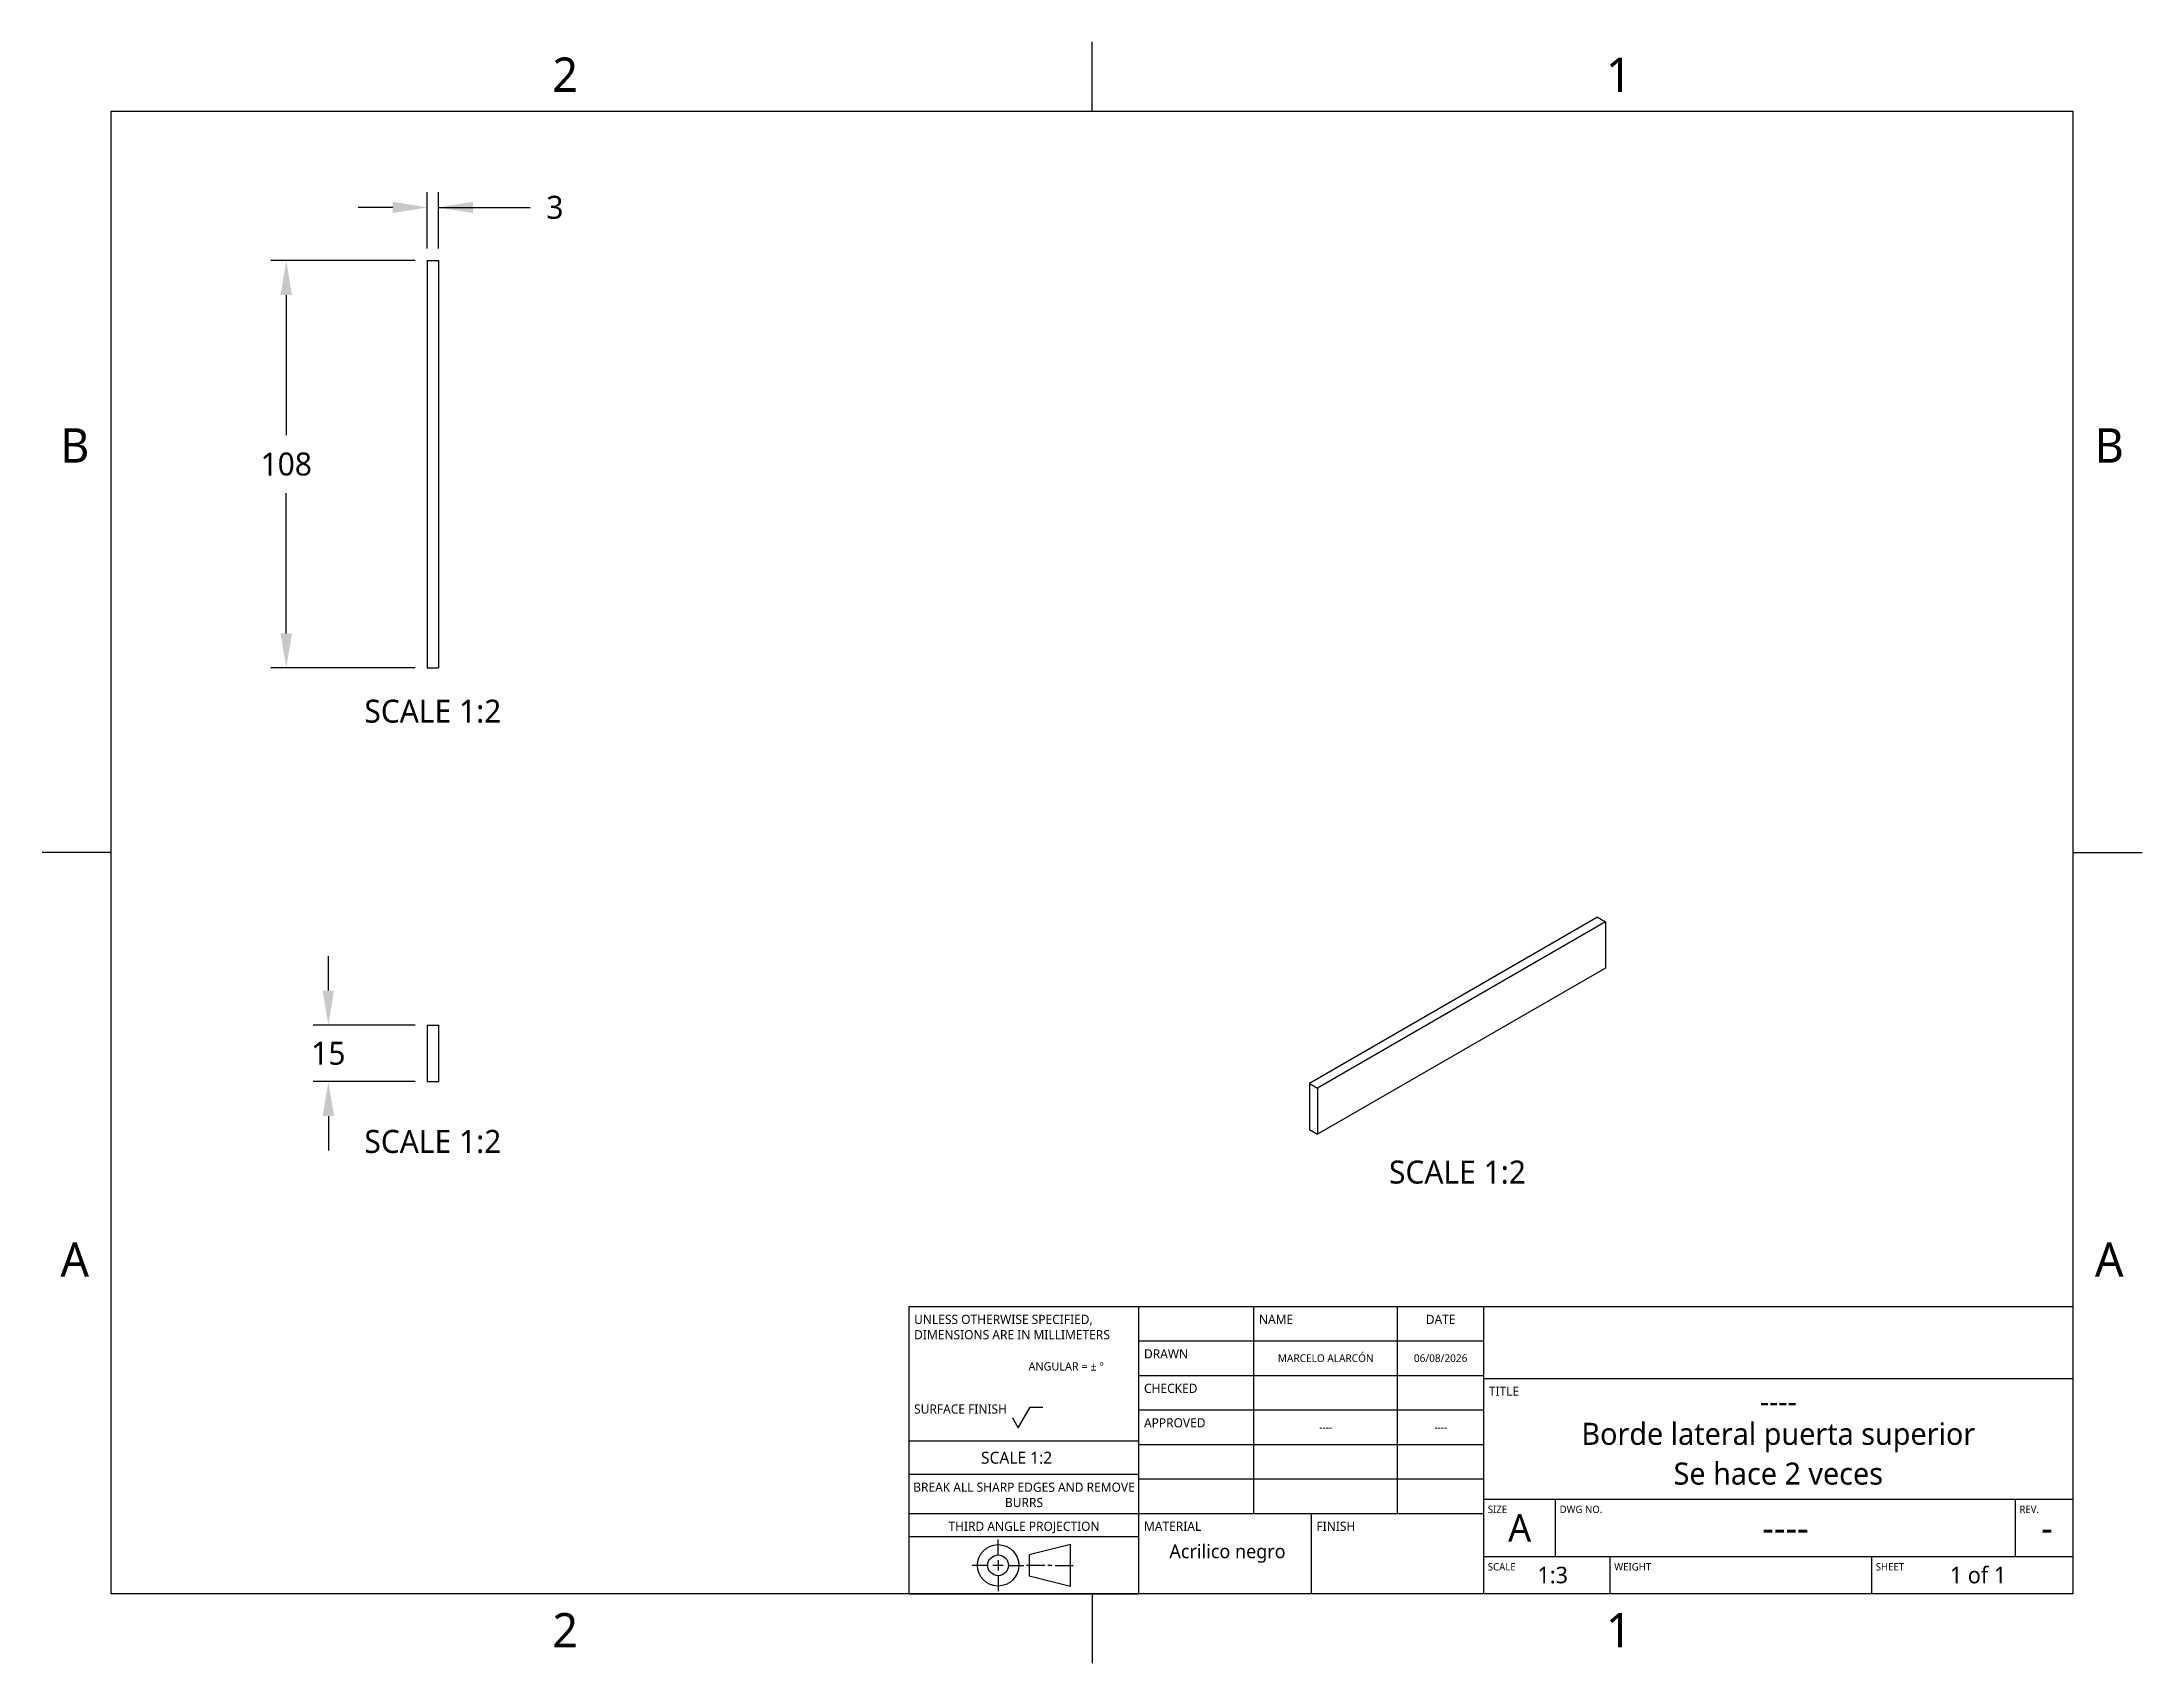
# Model space of a CAD drawing. Extents: x 1 to 279, y 0 to 215.
import ezdxf

# ---------------------------------------------------------------- set-up
doc = ezdxf.new("R2010")
doc.units = 0
doc.header["$LTSCALE"] = 0.5
doc.header["$MEASUREMENT"] = 0
doc.header["$PDMODE"] = 33
doc.header["$PDSIZE"] = 1
doc.layers.get('DEFPOINTS').update_dxf_attribs({"linetype": 'CONTINUOUS'})
for name, color, linetype in [('ANNOTATION_TEXT', 7, 'CONTINUOUS'), ('BORDER_FRAME', 7, 'CONTINUOUS'), ('BORDER_ZONES', 7, 'CONTINUOUS'), ('TITLE_BLOCK', 7, 'CONTINUOUS'), ('VISIBLE', 7, 'CONTINUOUS')]:
    doc.layers.add(name, color=color, linetype=linetype)
doc.styles.add('ONSHAPE-STANDARD', font='NotoSans-Regular.ttf')
doc.styles.add('ONSHAPE-STANDARD-DIMENSION', font='')
doc.styles.add('ONSHAPE-STANDARD-FIELDS', font='')
doc.styles.add('ONSHAPE-STANDARD-VIEW-LABE', font='NotoSans-Regular.ttf', dxfattribs={"height": 0.12})
doc.styles.get('ONSHAPE-STANDARD-DIMENSION').set_extended_font_data('Noto Sans')
doc.styles.get('ONSHAPE-STANDARD-FIELDS').set_extended_font_data('Noto Sans')
doc.dimstyles.new('ONSHAPE-STANDARD$0', dxfattribs={"dimscale": 25.4, "dimtxt": 0.12, "dimasz": 0.18, "dimexe": 0.08, "dimexo": 0.0625, "dimgap": 0.09, "dimtad": 0, "dimtih": 1, "dimtoh": 1, "dimlfac": 25.4, "dimzin": 11, "dimtxsty": 'ONSHAPE-STANDARD-DIMENSION', "dimcen": 0.09, "dimclrd": 7, "dimclre": 7, "dimclrt": 7, "dimadec": 1, "dimazin": 3, "dimtfac": 1, "dimtofl": 0, "dimtmove": 0, "dimatfit": 3, "dimtolj": 1, "dimtzin": 11})

# ---------------------------------------------------------------- blocks, each defined once
blk = doc.blocks.new('*D1')
at = {"layer": 'ANNOTATION_TEXT', "color": 7}
for p, q in [((50.45, 186.44), (31.32, 186.44)), ((33.35, 181.87), (33.35, 163.29)), ((33.35, 137.01), (33.35, 155.59)), ((50.45, 132.44), (31.32, 132.44))]:
    blk.add_line(p, q, dxfattribs=at)
for points in [[(34.12, 181.87), (32.59, 181.87), (33.35, 186.44)], [(32.59, 137.01), (34.12, 137.01), (33.35, 132.44)]]:
    blk.add_solid(points, dxfattribs=at)
at = {"layer": 'DEFPOINTS', "color": 0}
for p in [(52.04, 186.44), (33.35, 132.44), (33.35, 132.44), (52.04, 132.44)]:
    blk.add_point(p, dxfattribs=at)
at = {"layer": 'ANNOTATION_TEXT', "color": 7, "insert": (33.35, 159.44), "char_height": 3.048, "attachment_point": 5, "style": 'ONSHAPE-STANDARD-DIMENSION'}
blk.add_mtext('\\A1;108', dxfattribs=at)
blk = doc.blocks.new('*D2')
at = {"layer": 'ANNOTATION_TEXT', "color": 7}
for p, q in [((52.04, 188.03), (52.04, 195.51)), ((53.54, 188.03), (53.54, 195.51)), ((47.46, 193.48), (42.89, 193.48)), ((53.54, 193.48), (65.68, 193.48)), ((58.11, 193.48), (62.68, 193.48))]:
    blk.add_line(p, q, dxfattribs=at)
for points in [[(47.46, 192.72), (47.46, 194.24), (52.04, 193.48)], [(58.11, 194.24), (58.11, 192.72), (53.54, 193.48)]]:
    blk.add_solid(points, dxfattribs=at)
at = {"layer": 'DEFPOINTS', "color": 0}
for p in [(53.54, 193.48), (53.54, 193.48), (52.04, 186.44), (53.54, 186.44)]:
    blk.add_point(p, dxfattribs=at)
at = {"layer": 'ANNOTATION_TEXT', "color": 7, "insert": (68.97, 193.48), "char_height": 3.048, "attachment_point": 5, "style": 'ONSHAPE-STANDARD-DIMENSION'}
blk.add_mtext('\\A1;3', dxfattribs=at)
blk = doc.blocks.new('*D3')
at = {"layer": 'ANNOTATION_TEXT', "color": 7}
for p, q in [((38.93, 89.65), (38.93, 94.22)), ((50.45, 85.07), (36.9, 85.07)), ((50.45, 77.57), (36.9, 77.57)), ((38.93, 73), (38.93, 68.43))]:
    blk.add_line(p, q, dxfattribs=at)
for points in [[(38.17, 89.65), (39.69, 89.65), (38.93, 85.07)], [(39.69, 73), (38.17, 73), (38.93, 77.57)]]:
    blk.add_solid(points, dxfattribs=at)
at = {"layer": 'DEFPOINTS', "color": 0}
for p in [(52.04, 85.07), (38.93, 77.57), (38.93, 77.57), (52.04, 77.57)]:
    blk.add_point(p, dxfattribs=at)
at = {"layer": 'ANNOTATION_TEXT', "color": 7, "insert": (38.93, 81.32), "char_height": 3.048, "attachment_point": 5, "style": 'ONSHAPE-STANDARD-DIMENSION'}
blk.add_mtext('\\A1;15', dxfattribs=at)

msp = doc.modelspace()

# ---------------------------------------------------------------- linework, layer by layer
at = {"layer": 'BORDER_FRAME'}
for p, q in [((10.1346, 9.652), (10.1346, 206.248)), ((10.1346, 206.248), (270.2306, 206.248)), ((270.2306, 206.248), (270.2306, 9.652)), ((270.2306, 9.652), (10.1346, 9.652))]:
    msp.add_line(p, q, dxfattribs=at)
at = {"layer": 'BORDER_ZONES'}
for p, q in [((140.1826, 206.248), (140.1826, 215.4174)), ((10.1346, 107.95), (0.9652, 107.95)), ((270.2306, 107.95), (279.4, 107.95)), ((140.1826, 9.652), (140.1826, 0.4826))]:
    msp.add_line(p, q, dxfattribs=at)
at = {"layer": 'TITLE_BLOCK'}
for p, q in [((115.9256, 9.652), (115.9256, 47.752)), ((115.9256, 47.752), (146.4056, 47.752)), ((146.4056, 9.652), (146.4056, 47.752)), ((146.4056, 47.752), (192.1256, 47.752)), ((161.6456, 20.32), (161.6456, 47.752)), ((180.6956, 20.32), (180.6956, 47.752)), ((192.1256, 9.652), (192.1256, 47.752)), ((192.1256, 47.752), (270.2306, 47.752)), ((146.4056, 43.18), (192.1256, 43.18)), ((146.4056, 38.608), (192.1256, 38.608)), ((192.1256, 38.227), (270.2306, 38.227)), ((130.4036, 31.6494), (132.0038, 34.421)), ((132.0038, 34.421), (133.6802, 34.421)), ((146.4056, 34.036), (192.1256, 34.036)), ((129.6416, 32.9692), (130.4036, 31.6494)), ((115.9256, 29.9212), (146.4056, 29.9212)), ((146.4056, 29.464), (192.1256, 29.464)), ((115.9256, 25.5016), (146.4056, 25.5016)), ((146.4056, 24.892), (192.1256, 24.892)), ((115.9256, 20.32), (146.4056, 20.32)), ((146.4056, 20.32), (192.1256, 20.32)), ((169.2656, 9.652), (169.2656, 20.32)), ((192.1256, 22.225), (270.2306, 22.225)), ((201.6506, 14.605), (201.6506, 22.225)), ((262.6106, 14.605), (262.6106, 22.225)), ((115.9256, 17.272), (146.4056, 17.272)), ((127.7366, 14.8031), (127.7366, 16.8605)), ((127.7366, 14.1173), (127.7366, 12.7457)), ((137.3378, 16.1747), (131.8514, 14.8031)), ((131.8514, 14.8031), (131.8514, 12.0599)), ((137.3378, 10.6883), (137.3378, 16.1747)), ((192.1256, 14.605), (270.2306, 14.605)), ((208.8896, 9.652), (208.8896, 14.605)), ((243.5606, 9.652), (243.5606, 14.605)), ((126.365, 13.4315), (124.3076, 13.4315)), ((128.4224, 13.4315), (127.0508, 13.4315)), ((127.7366, 12.0599), (127.7366, 10.0025)), ((129.1082, 13.4315), (131.1656, 13.4315)), ((133.9088, 13.4315), (131.5085, 13.4315)), ((131.8514, 12.0599), (137.3378, 10.6883)), ((134.8689, 13.4315), (134.3203, 13.4315)), ((135.2804, 13.4315), (137.6807, 13.4315)), ((115.9256, 9.652), (146.4056, 9.652))]:
    msp.add_line(p, q, dxfattribs=at)
for radius in [2.7432, 1.3716]:
    msp.add_circle((127.7366, 13.4315), radius, dxfattribs=at)
at = {"layer": 'VISIBLE'}
for p, q in [((52.0365, 186.4399), (52.0365, 132.4399)), ((52.0365, 186.4399), (53.5365, 186.4399)), ((53.5365, 186.4399), (53.5365, 132.4399)), ((52.0365, 132.4399), (53.5365, 132.4399)), ((207.1999, 99.3699), (169.0162, 77.3245)), ((208.2606, 98.7575), (170.0768, 76.7121)), ((207.1999, 99.3699), (208.2606, 98.7575)), ((208.2606, 98.7575), (208.2606, 92.6338)), ((208.2606, 92.6338), (170.0768, 70.5884)), ((52.0365, 85.0734), (53.5365, 85.0734)), ((52.0365, 85.0734), (52.0365, 77.5734)), ((53.5365, 85.0734), (53.5365, 77.5734)), ((52.0365, 77.5734), (53.5365, 77.5734)), ((169.0162, 77.3245), (170.0768, 76.7121)), ((169.0162, 77.3245), (169.0162, 71.2008)), ((170.0768, 76.7121), (170.0768, 70.5884)), ((169.0162, 71.2008), (170.0768, 70.5884))]:
    msp.add_line(p, q, dxfattribs=at)

# ---------------------------------------------------------------- texts
at = {"layer": 'ANNOTATION_TEXT', "color": 7, "char_height": 3.048, "attachment_point": 2, "style": 'ONSHAPE-STANDARD-VIEW-LABE'}
for insert in [(52.7865, 128.2159), (52.7865, 71.1634), (188.6384, 67.1022)]:
    msp.add_mtext('SCALE 1:2', dxfattribs=dict(at, insert=insert))
at = {"layer": 'BORDER_ZONES', "char_height": 4.572, "attachment_point": 5, "style": 'ONSHAPE-STANDARD'}
for s, insert in [('2', (70.3326, 211.074)), ('1', (210.0326, 211.074)), ('B', (5.3086, 161.925)), ('B', (275.0566, 161.925)), ('A', (5.3086, 53.975)), ('A', (275.0566, 53.975)), ('2', (70.3326, 4.826)), ('1', (210.0326, 4.826))]:
    msp.add_mtext(s, dxfattribs=dict(at, insert=insert))
at = {"layer": 'TITLE_BLOCK'}
for s, insert, char_height, width, attachment_point, style in [('UNLESS OTHERWISE SPECIFIED, DIMENSIONS ARE IN MILLIMETERS', (116.5962, 46.6547), 1.2192, 29.8704, 1, 'ONSHAPE-STANDARD'), ('NAME', (162.3162, 46.6547), 1.2192, 18.669, 1, 'ONSHAPE-STANDARD'), ('DATE', (186.4106, 46.6547), 1.2192, 11.2014, 2, 'ONSHAPE-STANDARD'), ('DRAWN', (147.0762, 42.0827), 1.2192, 14.9352, 1, 'ONSHAPE-STANDARD'), ('^JANGULAR = ± °^J', (131.7691, 42.1924), 1.09728, 14.9352, 1, 'ONSHAPE-STANDARD'), ('MARCELO ALARCÓN', (171.1706, 40.894), 1.024128, 19.05, 5, 'ONSHAPE-STANDARD-FIELDS'), ('06/08/2026', (186.4106, 40.894), 1.02413, 11.43, 5, 'ONSHAPE-STANDARD-FIELDS'), ('CHECKED', (147.0762, 37.5107), 1.2192, 14.9352, 1, 'ONSHAPE-STANDARD'), ('TITLE', (192.7962, 37.1297), 1.2192, 9.3345, 1, 'ONSHAPE-STANDARD'), ('SURFACE FINISH', (116.5962, 34.7675), 1.2192, 14.9352, 1, 'ONSHAPE-STANDARD'), ('----', (231.1781, 35.179), 2.92608, 70.485, 5, 'ONSHAPE-STANDARD-FIELDS'), ('APPROVED', (147.0762, 32.9387), 1.2192, 14.9352, 1, 'ONSHAPE-STANDARD'), ('----', (171.1706, 31.75), 1.02413, 19.05, 5, 'ONSHAPE-STANDARD-FIELDS'), ('----', (186.4106, 31.75), 1.02413, 11.43, 5, 'ONSHAPE-STANDARD-FIELDS'), ('Borde lateral puerta superior', (231.1781, 30.3784), 2.92608, 70.485, 5, 'ONSHAPE-STANDARD-FIELDS'), ('{\\fNoto Sans|b0|i0|c0|p0;\\W8.60252;  }SCALE 1:2', (116.2304, 28.4947), 1.58496, 29.8704, 1, 'ONSHAPE-STANDARD'), ('Se hace 2 veces', (231.1781, 25.5778), 2.92608, 70.485, 5, 'ONSHAPE-STANDARD-FIELDS'), ('BREAK ALL SHARP EDGES AND REMOVE BURRS', (131.1656, 24.4043), 1.2192, 29.8704, 2, 'ONSHAPE-STANDARD'), ('SIZE', (192.662, 21.3472), 0.97536, 9.3345, 1, 'ONSHAPE-STANDARD'), ('A', (196.8881, 18.415), 3.6576, 9.525, 5, 'ONSHAPE-STANDARD-FIELDS'), ('DWG NO.', (202.187, 21.3472), 0.97536, 59.7408, 1, 'ONSHAPE-STANDARD'), ('REV.', (263.147, 21.3472), 0.97536, 7.4676, 1, 'ONSHAPE-STANDARD'), ('THIRD ANGLE PROJECTION', (131.1656, 19.2227), 1.2192, 29.8704, 2, 'ONSHAPE-STANDARD'), ('MATERIAL', (147.0762, 19.2227), 1.2192, 22.4028, 1, 'ONSHAPE-STANDARD'), ('FINISH', (169.9362, 19.2227), 1.2192, 22.4028, 1, 'ONSHAPE-STANDARD'), ('----', (232.1306, 18.415), 3.6576, 60.96, 5, 'ONSHAPE-STANDARD-FIELDS'), ('-', (266.8016, 18.415), 3.6576, 6.858, 5, 'ONSHAPE-STANDARD-FIELDS'), (' Acrilico negro', (157.8356, 14.986), 1.8288, 22.86, 5, 'ONSHAPE-STANDARD-FIELDS'), ('SCALE', (192.662, 13.7272), 0.97536, 16.42872, 1, 'ONSHAPE-STANDARD'), ('1:3', (201.2696, 12.1285), 2.19456, 15.24, 5, 'ONSHAPE-STANDARD-FIELDS'), ('WEIGHT', (209.426, 13.7272), 0.97536, 33.97758, 1, 'ONSHAPE-STANDARD'), ('SHEET', (244.097, 13.7272), 0.97536, 26.1366, 1, 'ONSHAPE-STANDARD'), ('1 of 1', (257.6576, 12.1285), 2.19456, 25.146, 5, 'ONSHAPE-STANDARD-FIELDS')]:
    msp.add_mtext(s, dxfattribs=dict(at, insert=insert, char_height=char_height, width=width, attachment_point=attachment_point, style=style))

# ---------------------------------------------------------------- dimensions: what is measured, and where the dimension line sits
at = {"layer": 'ANNOTATION_TEXT'}
for base, p1, p2, angle, picture, middle in [((53.5365, 193.4813), (52.0365, 186.4399), (53.5365, 186.4399), 0, '*D2', (68.9696, 193.4813)), ((33.3547, 132.4399), (52.0365, 186.4399), (52.0365, 132.4399), 270, '*D1', (33.3547, 159.4399)), ((38.9317, 77.5734), (52.0365, 85.0734, 18), (52.0365, 77.5734, 18), 270, '*D3', (38.9317, 81.3234))]:
    dim = msp.add_linear_dim(base=base, p1=p1, p2=p2, angle=angle, dimstyle='ONSHAPE-STANDARD$0', override={"dimscale": 25.4, "dimlfac": 2, "dimpost": ''}, dxfattribs=at)
    dim.commit()
    dim.dimension.update_dxf_attribs({"geometry": picture, "text_midpoint": middle, "dimtype": 161})

doc.saveas('drawing.dxf')
